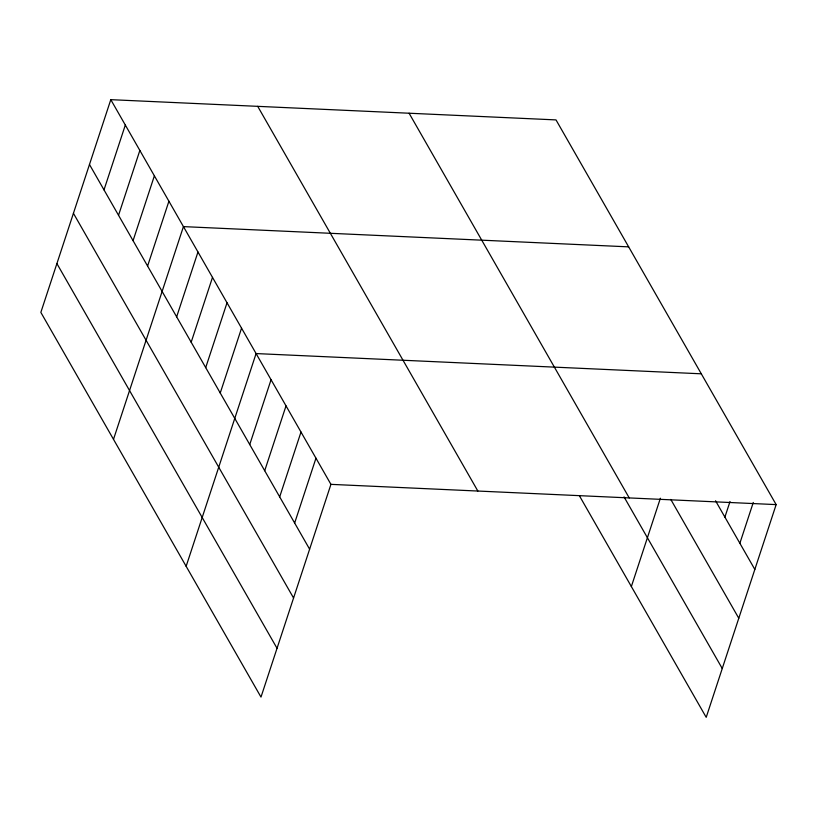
<?xml version="1.0" encoding="UTF-8"?>
<svg xmlns="http://www.w3.org/2000/svg" width="817" height="817" viewBox="0 0 817 817"><rect width="100%" height="100%" fill="white"/><g stroke="black" fill="none" stroke-linecap="round" stroke-linejoin="round"><path stroke-width="1.23" d="M110.795 99.664L40.85 312.39L260.991 697.095L330.936 484.358L110.795 99.664L556.009 119.905L776.15 504.61L706.205 717.336L579.559 496.021M104.004 189.881L125.318 125.052M118.536 215.28L139.85 150.44M133.069 240.668L154.382 175.829M147.591 266.056L168.915 201.227M113.502 439.342L183.437 226.615L628.651 246.857M176.656 316.833L197.969 252.004M191.178 342.231L212.502 277.392M205.71 367.619L227.024 302.78M220.243 393.008L241.556 328.168M186.143 566.293L256.089 353.567L701.303 373.808M249.736 444.56L271.06 379.721M264.708 470.715L286.021 405.886M279.68 496.879L300.993 432.04M294.651 523.033L315.965 458.204M631.357 586.545L660.391 498.227M724.893 517.12L730.03 501.515M739.865 543.285L753.284 502.455M330.936 484.358L776.15 504.61M715.539 500.77L754.837 569.439M670.798 499.442L738.782 618.244M409.092 113.226L629.233 497.931M624.035 496.889L722.259 668.531M257.712 106.343L477.853 491.037M89.472 164.493L309.623 549.198M73.428 213.298L293.569 598.003M56.894 263.585L277.034 648.289"/></g></svg>
